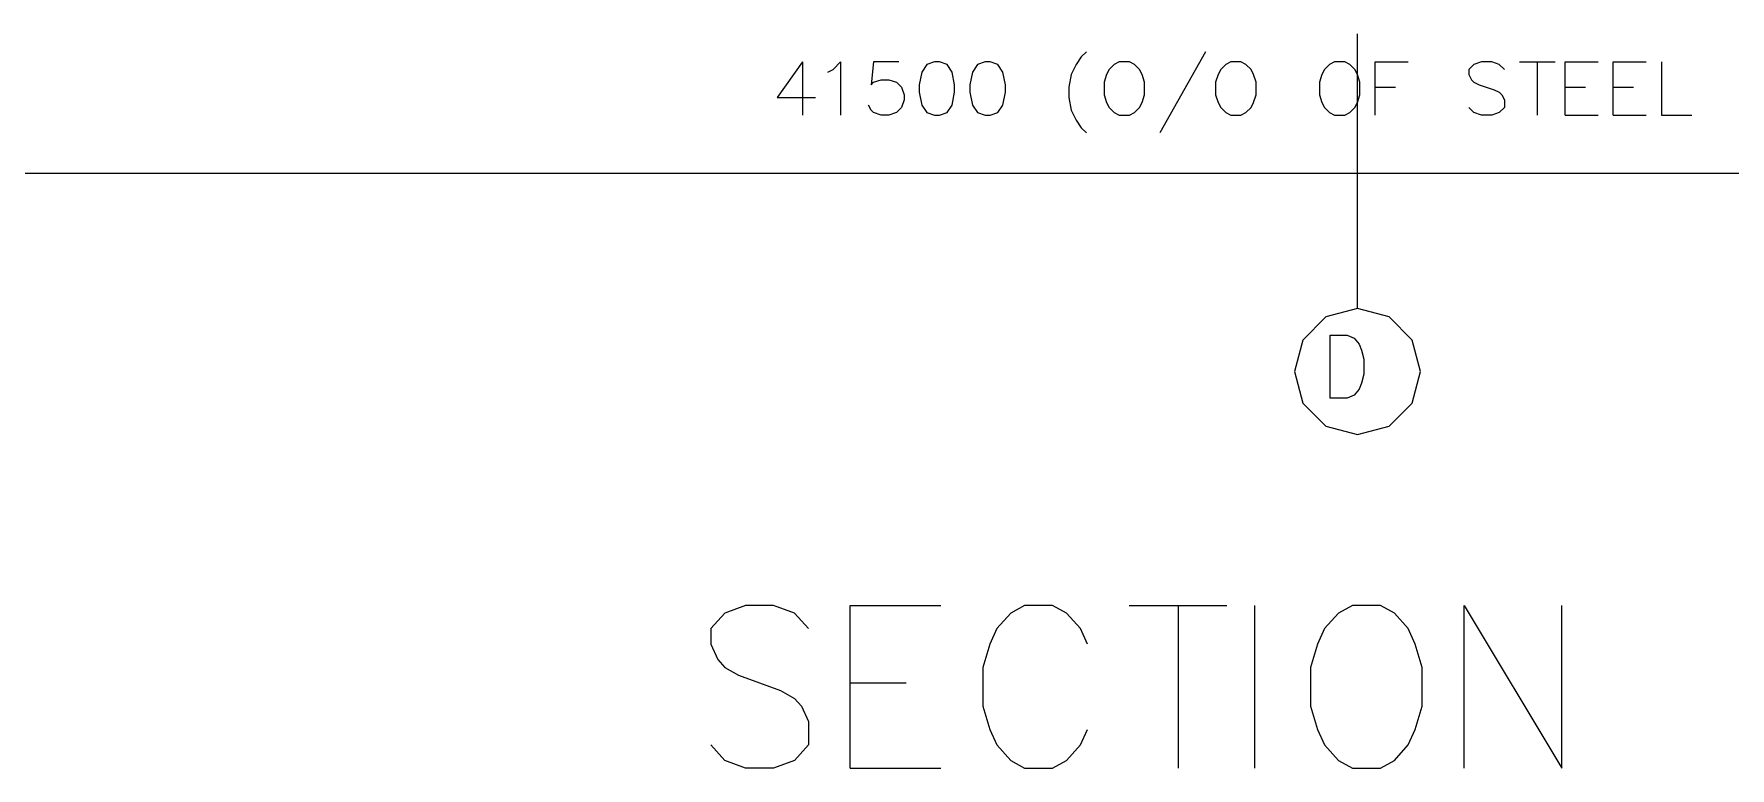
# Model space of a CAD drawing. Header units: millimetres. Extents: x 21 to 390, y 5 to 288.
# Drawn here: x 172.71 to 203.57, y 229.39 to 242.74 of the extents above; entities that cross this region are included whole.
import ezdxf

# ---------------------------------------------------------------- set-up
doc = ezdxf.new("R2010")
doc.units = ezdxf.units.MM
doc.header["$MEASUREMENT"] = 0
doc.layers.get('0').update_dxf_attribs({"linetype": 'CONTINUOUS'})

msp = doc.modelspace()

# ---------------------------------------------------------------- linework, layer by layer
at = {"color": 1, "linetype": 'Continuous', "lineweight": 9}
msp.add_line((196.788, 237.747), (196.788, 242.743), dxfattribs=at)
at = {"color": 2, "linetype": 'Continuous', "lineweight": 5}
for p, q in [((186.696, 242.234), (186.696, 241.266)), ((194.023, 242.418), (193.194, 240.943)), ((199.737, 242.234), (200.382, 242.234)), ((200.06, 242.234), (200.06, 241.266)), ((197.11, 241.773), (197.479, 241.773)), ((200.566, 241.773), (200.935, 241.773)), ((201.442, 241.773), (201.811, 241.773)), ((200.566, 241.266), (201.166, 241.266)), ((201.442, 241.266), (202.041, 241.266))]:
    msp.add_line(p, q, dxfattribs=at)
at = {"color": 3, "linetype": 'Continuous', "lineweight": 5}
msp.add_line((233.744, 240.206), (159.831, 240.206), dxfattribs=at)
at = {"color": 1, "linetype": 'Continuous', "lineweight": 15}
for p, q in [((192.637, 232.347), (194.414, 232.347)), ((193.526, 232.347), (193.526, 229.386)), ((194.921, 229.386), (194.921, 232.347)), ((187.562, 230.937), (188.577, 230.937)), ((187.562, 229.386), (189.211, 229.386))]:
    msp.add_line(p, q, dxfattribs=at)
at = {"color": 2, "linetype": 'Continuous', "lineweight": 5}
for points in [[(186.696, 242.234), (186.235, 241.588), (186.927, 241.588)], [(187.157, 242.049), (187.249, 242.095), (187.387, 242.234), (187.387, 241.266)], [(188.447, 242.234), (187.987, 242.234), (187.94, 241.819), (187.987, 241.865), (188.125, 241.911), (188.263, 241.911), (188.401, 241.865), (188.493, 241.773), (188.54, 241.635), (188.54, 241.542), (188.493, 241.404), (188.401, 241.312), (188.263, 241.266), (188.125, 241.266), (187.987, 241.312), (187.94, 241.358), (187.894, 241.45)], [(191.857, 242.418), (191.765, 242.326), (191.673, 242.187), (191.581, 242.003), (191.535, 241.773), (191.535, 241.588), (191.581, 241.358), (191.673, 241.174), (191.765, 241.035), (191.857, 240.943)], [(197.11, 241.266), (197.11, 242.234), (197.71, 242.234)], [(199.461, 242.095), (199.368, 242.187), (199.23, 242.234), (199.046, 242.234), (198.908, 242.187), (198.815, 242.095), (198.815, 242.003), (198.862, 241.911), (198.908, 241.865), (199, 241.819), (199.276, 241.727), (199.368, 241.681), (199.414, 241.634), (199.461, 241.542), (199.461, 241.404), (199.368, 241.312), (199.23, 241.266), (199.046, 241.266), (198.908, 241.312), (198.815, 241.404)], [(200.566, 241.266), (200.566, 242.234), (201.166, 242.233)], [(201.442, 241.266), (201.442, 242.233), (202.041, 242.233)], [(202.318, 242.233), (202.318, 241.266), (202.87, 241.266)]]:
    msp.add_lwpolyline(points, dxfattribs=at)
for points in [[(189.092, 242.234), (188.954, 242.187), (188.862, 242.049), (188.816, 241.819), (188.816, 241.681), (188.862, 241.45), (188.954, 241.312), (189.092, 241.266), (189.185, 241.266), (189.323, 241.312), (189.415, 241.45), (189.461, 241.681), (189.461, 241.819), (189.415, 242.049), (189.323, 242.187), (189.185, 242.234)], [(190.014, 242.234), (189.876, 242.187), (189.784, 242.049), (189.738, 241.819), (189.738, 241.681), (189.784, 241.45), (189.876, 241.312), (190.014, 241.266), (190.106, 241.266), (190.244, 241.312), (190.337, 241.45), (190.383, 241.681), (190.383, 241.819), (190.337, 242.049), (190.244, 242.187), (190.106, 242.234)], [(192.456, 242.234), (192.364, 242.187), (192.272, 242.095), (192.226, 242.003), (192.18, 241.865), (192.18, 241.634), (192.226, 241.496), (192.272, 241.404), (192.364, 241.312), (192.456, 241.266), (192.641, 241.266), (192.733, 241.312), (192.825, 241.404), (192.871, 241.496), (192.917, 241.634), (192.917, 241.865), (192.871, 242.003), (192.825, 242.095), (192.733, 242.187), (192.641, 242.234)], [(194.484, 242.234), (194.392, 242.187), (194.3, 242.095), (194.253, 242.003), (194.207, 241.865), (194.207, 241.634), (194.253, 241.496), (194.3, 241.404), (194.392, 241.312), (194.484, 241.266), (194.668, 241.266), (194.76, 241.312), (194.853, 241.404), (194.899, 241.496), (194.945, 241.634), (194.945, 241.865), (194.899, 242.003), (194.853, 242.095), (194.76, 242.187), (194.668, 242.234)], [(196.373, 242.234), (196.281, 242.187), (196.189, 242.095), (196.143, 242.003), (196.097, 241.865), (196.097, 241.634), (196.143, 241.496), (196.189, 241.404), (196.281, 241.312), (196.373, 241.266), (196.557, 241.266), (196.65, 241.312), (196.742, 241.404), (196.788, 241.496), (196.834, 241.634), (196.834, 241.865), (196.788, 242.003), (196.742, 242.095), (196.65, 242.187), (196.557, 242.234)]]:
    msp.add_lwpolyline(points, close=True, dxfattribs=at)
at = {"color": 1, "linetype": 'Continuous', "lineweight": 25}
msp.add_lwpolyline([(197.935, 236.6), (197.782, 237.174), (197.362, 237.594), (196.788, 237.747), (196.214, 237.594), (195.794, 237.174), (195.64, 236.6), (195.794, 236.026), (196.214, 235.606), (196.788, 235.453), (197.362, 235.606), (197.782, 236.026)], close=True, dxfattribs=at)
at = {"color": 3, "linetype": 'Continuous', "lineweight": 25}
msp.add_lwpolyline([(196.293, 236.117), (196.293, 237.264), (196.599, 237.264), (196.731, 237.21), (196.818, 237.101), (196.862, 236.991), (196.905, 236.827), (196.905, 236.554), (196.862, 236.39), (196.818, 236.281), (196.731, 236.172), (196.599, 236.117)], close=True, dxfattribs=at)
at = {"color": 1, "linetype": 'Continuous', "lineweight": 15}
for points in [[(186.801, 231.924), (186.547, 232.206), (186.166, 232.347), (185.659, 232.347), (185.278, 232.206), (185.024, 231.924), (185.024, 231.642), (185.151, 231.36), (185.278, 231.219), (185.532, 231.078), (186.293, 230.796), (186.547, 230.655), (186.674, 230.514), (186.801, 230.232), (186.801, 229.809), (186.547, 229.527), (186.166, 229.386), (185.659, 229.386), (185.278, 229.527), (185.024, 229.809)], [(187.562, 229.386), (187.562, 232.347), (189.211, 232.347)], [(191.876, 231.642), (191.749, 231.924), (191.495, 232.206), (191.242, 232.347), (190.734, 232.347), (190.48, 232.206), (190.227, 231.924), (190.1, 231.642), (189.973, 231.219), (189.973, 230.514), (190.1, 230.091), (190.227, 229.809), (190.48, 229.527), (190.734, 229.386), (191.242, 229.386), (191.495, 229.527), (191.749, 229.809), (191.876, 230.091)], [(198.728, 229.386), (198.728, 232.347), (200.504, 229.386), (200.504, 232.347)]]:
    msp.add_lwpolyline(points, dxfattribs=at)
msp.add_lwpolyline([(196.698, 232.347), (196.444, 232.206), (196.19, 231.924), (196.063, 231.642), (195.936, 231.219), (195.936, 230.514), (196.063, 230.091), (196.19, 229.809), (196.444, 229.527), (196.698, 229.386), (197.205, 229.386), (197.459, 229.527), (197.713, 229.809), (197.84, 230.091), (197.967, 230.514), (197.967, 231.219), (197.84, 231.642), (197.713, 231.924), (197.459, 232.206), (197.205, 232.347)], close=True, dxfattribs=at)

doc.saveas('drawing.dxf')
